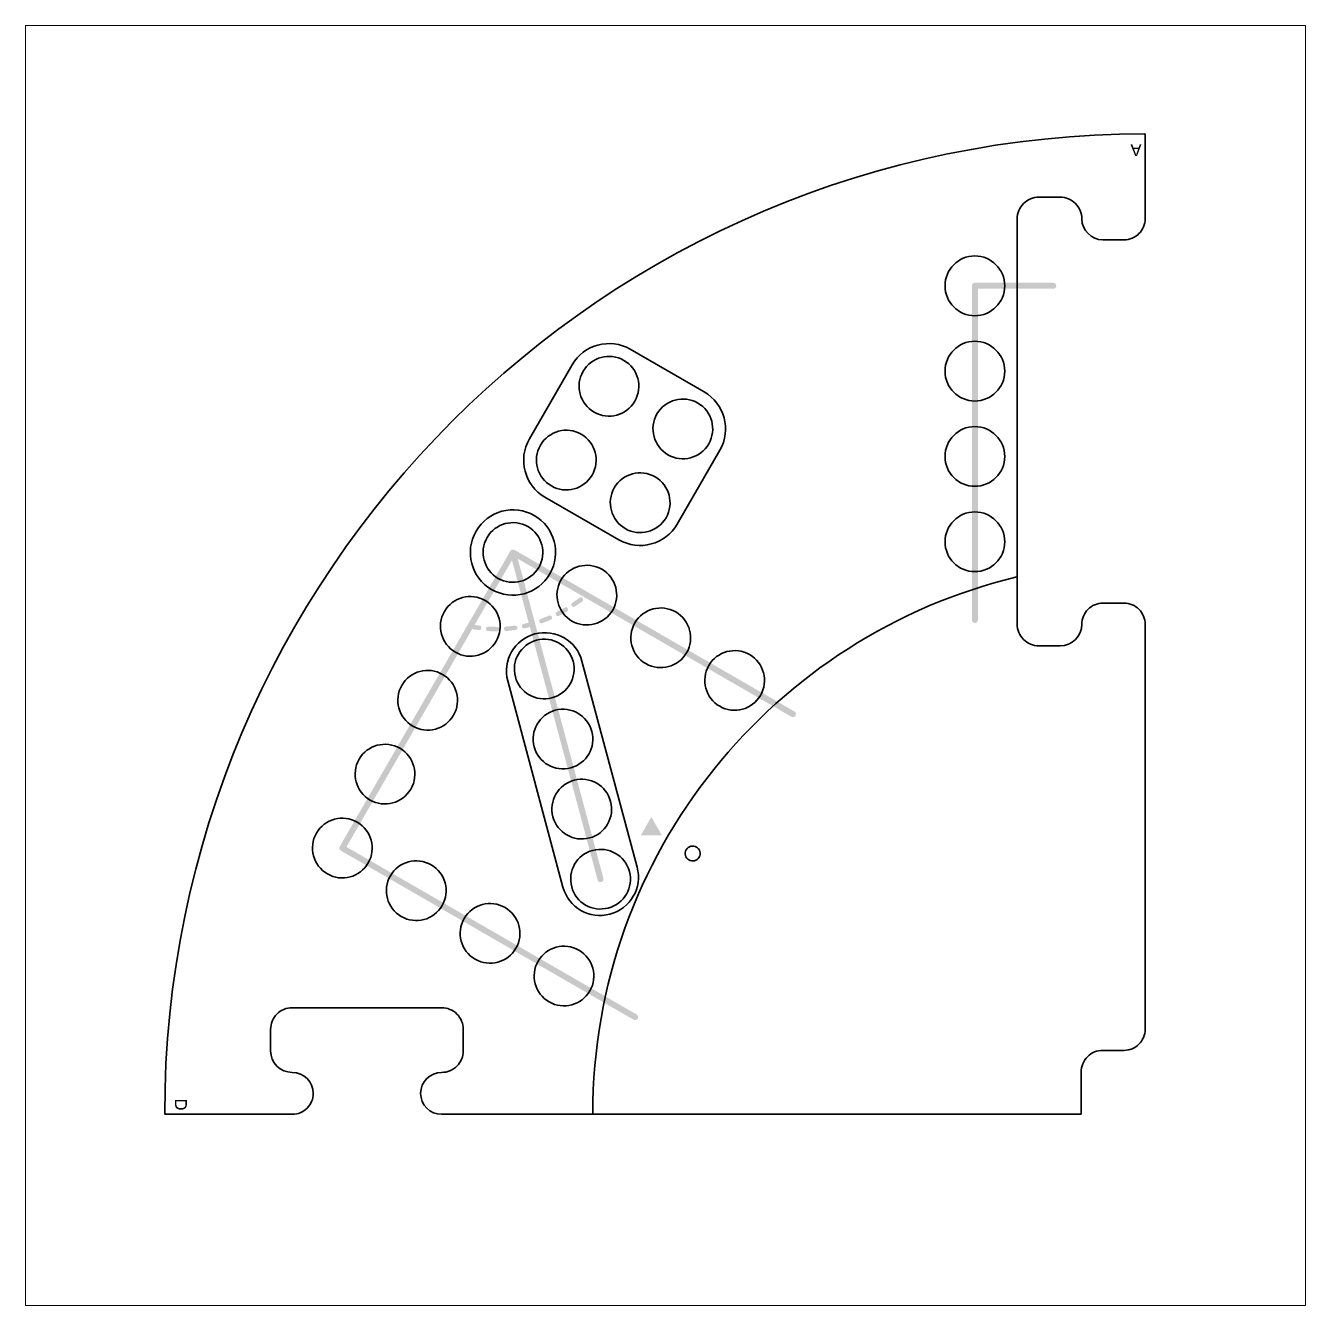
# Paper-space layout 'Layout1' of a CAD drawing. Header units: millimetres. Extents: x 0 to 300, y 0 to 300.
# The model-space entities are those that its viewports show. They can reach past a viewport. Long polylines and large blocks are cut down to what shows.
import ezdxf

# ---------------------------------------------------------------- set-up
doc = ezdxf.new("R2010")
doc.units = ezdxf.units.MM
for name, color, linetype in [('Cut', 7, 'Continuous'), ('Cut 1', 7, 'Continuous'), ('Cut 2', 7, 'Continuous'), ('Engraving', 7, 'Continuous')]:
    doc.layers.add(name, color=color, linetype=linetype)

msp = doc.modelspace()

# ---------------------------------------------------------------- hatches: boundary and pattern name
at = {"layer": 'Engraving', "true_color": 0x000000, "transparency": 33554687}
h = msp.add_hatch(color=18, dxfattribs=at)
h.paths.add_polyline_path([(261.58, 272.19), (260.52, 269.41), (260.12, 269.41), (258.98, 272.19), (259.4, 272.19), (259.73, 271.35), (260.89, 271.35), (261.19, 272.19)], flags=0)
edge = h.paths.add_edge_path(flags=0)
edge.add_spline(control_points=[(260.78, 271.05), (260.78, 271.05), (259.84, 271.05), (259.84, 271.05), (259.84, 271.05), (260.13, 270.28), (260.13, 270.28), (260.22, 270.04), (260.28, 269.85), (260.33, 269.7), (260.36, 269.88), (260.41, 270.06), (260.48, 270.23), (260.48, 270.23), (260.78, 271.05), (260.78, 271.05)], knot_values=[0, 0, 0, 0, 1, 1, 1, 2, 2, 2, 3, 3, 3, 4, 4, 4, 5, 5, 5, 5], degree=3, periodic=1)
h = msp.add_hatch(color=18, dxfattribs=at)
edge = h.paths.add_edge_path(flags=0)
edge.add_spline(control_points=[(223.22, 160.66), (223.22, 160.27), (222.9, 159.96), (222.52, 159.96), (222.13, 159.96), (221.81, 160.27), (221.81, 160.66), (221.81, 160.66), (221.81, 239), (221.81, 239), (221.81, 239.39), (222.13, 239.71), (222.52, 239.71), (222.52, 239.71), (240.89, 239.71), (240.89, 239.71), (241.28, 239.71), (241.6, 239.39), (241.6, 239), (241.6, 238.61), (241.28, 238.3), (240.89, 238.3), (240.89, 238.3), (223.22, 238.3), (223.22, 238.3), (223.22, 238.3), (223.22, 160.66), (223.22, 160.66)], knot_values=[0, 0, 0, 0, 1, 1, 1, 2, 2, 2, 3, 3, 3, 4, 4, 4, 5, 5, 5, 6, 6, 6, 7, 7, 7, 8, 8, 8, 9, 9, 9, 9], degree=3, periodic=1)
h = msp.add_hatch(color=18, dxfattribs=at)
edge = h.paths.add_edge_path(flags=0)
edge.add_spline(control_points=[(143.24, 68.19), (143.58, 68), (143.69, 67.57), (143.5, 67.23), (143.3, 66.89), (142.87, 66.78), (142.53, 66.97), (142.53, 66.97), (73.89, 106.6), (73.89, 106.6), (73.56, 106.79), (73.44, 107.23), (73.64, 107.56), (73.64, 107.56), (113.64, 176.85), (113.64, 176.85), (113.83, 177.18), (114.26, 177.3), (114.6, 177.1), (114.6, 177.1), (180.24, 139.21), (180.24, 139.21), (180.58, 139.01), (180.69, 138.58), (180.5, 138.24), (180.3, 137.9), (179.87, 137.79), (179.53, 137.98), (179.53, 137.98), (114.5, 175.53), (114.5, 175.53), (114.5, 175.53), (75.21, 107.47), (75.21, 107.47), (75.21, 107.47), (143.24, 68.19), (143.24, 68.19)], knot_values=[0, 0, 0, 0, 1, 1, 1, 2, 2, 2, 3, 3, 3, 4, 4, 4, 5, 5, 5, 6, 6, 6, 7, 7, 7, 8, 8, 8, 9, 9, 9, 10, 10, 10, 11, 11, 11, 12, 12, 12, 12], degree=3, periodic=1)
h = msp.add_hatch(color=18, dxfattribs=at)
edge = h.paths.add_edge_path(flags=0)
edge.add_spline(control_points=[(135.45, 100.09), (135.55, 99.72), (135.33, 99.33), (134.95, 99.23), (134.57, 99.13), (134.19, 99.35), (134.09, 99.73), (134.09, 99.73), (113.57, 176.31), (113.57, 176.31), (113.46, 176.69), (113.69, 177.07), (114.06, 177.17), (114.44, 177.27), (114.83, 177.05), (114.93, 176.68), (114.93, 176.68), (135.45, 100.09), (135.45, 100.09)], knot_values=[0, 0, 0, 0, 1, 1, 1, 2, 2, 2, 3, 3, 3, 4, 4, 4, 5, 5, 5, 6, 6, 6, 6], degree=3, periodic=1)
h = msp.add_hatch(color=18, dxfattribs=at)
edge = h.paths.add_edge_path(flags=0)
edge.add_spline(control_points=[(108.4, 158.08), (108.11, 158.09), (107.89, 158.35), (107.91, 158.64), (107.93, 158.93), (108.18, 159.15), (108.47, 159.13), (109.17, 159.08), (109.86, 159.06), (110.55, 159.06), (110.84, 159.06), (111.08, 158.83), (111.08, 158.54), (111.08, 158.24), (110.85, 158.01), (110.55, 158.01), (109.84, 158), (109.12, 158.03), (108.4, 158.08)], knot_values=[0, 0, 0, 0, 1, 1, 1, 2, 2, 2, 3, 3, 3, 4, 4, 4, 5, 5, 5, 6, 6, 6, 6], degree=3, periodic=1)
edge = h.paths.add_edge_path(flags=0)
edge.add_spline(control_points=[(112.71, 158.09), (112.42, 158.07), (112.16, 158.28), (112.14, 158.58), (112.12, 158.87), (112.34, 159.12), (112.63, 159.14), (113.32, 159.19), (114.01, 159.27), (114.69, 159.37), (114.98, 159.41), (115.25, 159.21), (115.3, 158.92), (115.34, 158.63), (115.14, 158.37), (114.85, 158.32), (114.14, 158.22), (113.42, 158.14), (112.71, 158.09)], knot_values=[0, 0, 0, 0, 1, 1, 1, 2, 2, 2, 3, 3, 3, 4, 4, 4, 5, 5, 5, 6, 6, 6, 6], degree=3, periodic=1)
edge = h.paths.add_edge_path(flags=0)
edge.add_spline(control_points=[(104.14, 158.65), (103.86, 158.71), (103.67, 158.99), (103.73, 159.28), (103.79, 159.56), (104.07, 159.75), (104.35, 159.69), (105.04, 159.55), (105.72, 159.44), (106.4, 159.34), (106.69, 159.3), (106.9, 159.04), (106.86, 158.75), (106.82, 158.46), (106.55, 158.25), (106.26, 158.29), (105.56, 158.39), (104.85, 158.51), (104.14, 158.65)], knot_values=[0, 0, 0, 0, 1, 1, 1, 2, 2, 2, 3, 3, 3, 4, 4, 4, 5, 5, 5, 6, 6, 6, 6], degree=3, periodic=1)
edge = h.paths.add_edge_path(flags=0)
edge.add_spline(control_points=[(116.97, 158.71), (116.68, 158.65), (116.4, 158.83), (116.34, 159.11), (116.27, 159.4), (116.45, 159.68), (116.74, 159.75), (117.41, 159.89), (118.09, 160.07), (118.75, 160.26), (119.03, 160.34), (119.33, 160.18), (119.41, 159.9), (119.49, 159.62), (119.33, 159.33), (119.05, 159.25), (118.36, 159.04), (117.66, 158.86), (116.97, 158.71)], knot_values=[0, 0, 0, 0, 1, 1, 1, 2, 2, 2, 3, 3, 3, 4, 4, 4, 5, 5, 5, 6, 6, 6, 6], degree=3, periodic=1)
edge = h.paths.add_edge_path(flags=0)
edge.add_spline(control_points=[(121.1, 159.92), (120.82, 159.82), (120.52, 159.96), (120.42, 160.23), (120.32, 160.51), (120.46, 160.81), (120.73, 160.91), (121.38, 161.15), (122.02, 161.41), (122.66, 161.69), (122.93, 161.81), (123.24, 161.69), (123.36, 161.42), (123.48, 161.15), (123.36, 160.84), (123.09, 160.72), (122.43, 160.43), (121.76, 160.17), (121.1, 159.92)], knot_values=[0, 0, 0, 0, 1, 1, 1, 2, 2, 2, 3, 3, 3, 4, 4, 4, 5, 5, 5, 6, 6, 6, 6], degree=3, periodic=1)
edge = h.paths.add_edge_path(flags=0)
edge.add_spline(control_points=[(125.03, 161.65), (124.77, 161.51), (124.45, 161.62), (124.32, 161.88), (124.18, 162.14), (124.29, 162.46), (124.55, 162.59), (125.16, 162.9), (125.77, 163.24), (126.38, 163.59), (126.63, 163.74), (126.95, 163.65), (127.1, 163.4), (127.25, 163.15), (127.16, 162.83), (126.91, 162.68), (126.28, 162.31), (125.66, 161.97), (125.03, 161.65)], knot_values=[0, 0, 0, 0, 1, 1, 1, 2, 2, 2, 3, 3, 3, 4, 4, 4, 5, 5, 5, 6, 6, 6, 6], degree=3, periodic=1)
edge = h.paths.add_edge_path(flags=0)
edge.add_spline(control_points=[(128.73, 163.81), (128.49, 163.65), (128.16, 163.72), (128, 163.96), (127.84, 164.2), (127.91, 164.53), (128.15, 164.69), (128.73, 165.07), (129.3, 165.47), (129.87, 165.88), (130.11, 166.05), (130.44, 166), (130.61, 165.76), (130.78, 165.53), (130.73, 165.19), (130.49, 165.02), (129.91, 164.6), (129.32, 164.19), (128.73, 163.81)], knot_values=[0, 0, 0, 0, 1, 1, 1, 2, 2, 2, 3, 3, 3, 4, 4, 4, 5, 5, 5, 6, 6, 6, 6], degree=3, periodic=1)
msp.add_hatch(color=18, dxfattribs=at).paths.add_polyline_path([(149.16, 110.18), (144.19, 110.16), (146.69, 114.49)], flags=0)
h = msp.add_hatch(color=18, dxfattribs=at)
edge = h.paths.add_edge_path(flags=0)
edge.add_spline(control_points=[(35.03, 48.16), (35.03, 48.16), (37.81, 48.16), (37.81, 48.16), (37.81, 48.16), (37.81, 47.21), (37.81, 47.21), (37.81, 46.99), (37.79, 46.83), (37.77, 46.71), (37.73, 46.55), (37.67, 46.42), (37.57, 46.31), (37.45, 46.16), (37.29, 46.05), (37.09, 45.98), (36.9, 45.9), (36.68, 45.87), (36.43, 45.87), (36.22, 45.87), (36.04, 45.89), (35.87, 45.94), (35.71, 45.99), (35.58, 46.05), (35.47, 46.13), (35.36, 46.21), (35.28, 46.29), (35.22, 46.38), (35.16, 46.48), (35.11, 46.59), (35.08, 46.72), (35.05, 46.85), (35.03, 46.99), (35.03, 47.16), (35.03, 47.16), (35.03, 48.16), (35.03, 48.16)], knot_values=[0, 0, 0, 0, 1, 1, 1, 2, 2, 2, 3, 3, 3, 4, 4, 4, 5, 5, 5, 6, 6, 6, 7, 7, 7, 8, 8, 8, 9, 9, 9, 10, 10, 10, 11, 11, 11, 12, 12, 12, 12], degree=3, periodic=1)
edge = h.paths.add_edge_path(flags=0)
edge.add_spline(control_points=[(35.36, 47.8), (35.36, 47.8), (35.36, 47.2), (35.36, 47.2), (35.36, 47.02), (35.37, 46.88), (35.41, 46.77), (35.44, 46.67), (35.49, 46.59), (35.55, 46.52), (35.64, 46.44), (35.76, 46.37), (35.9, 46.32), (36.05, 46.27), (36.23, 46.25), (36.44, 46.25), (36.73, 46.25), (36.95, 46.29), (37.11, 46.39), (37.27, 46.49), (37.37, 46.6), (37.42, 46.74), (37.46, 46.84), (37.48, 47), (37.48, 47.21), (37.48, 47.21), (37.48, 47.8), (37.48, 47.8), (37.48, 47.8), (35.36, 47.8), (35.36, 47.8)], knot_values=[0, 0, 0, 0, 1, 1, 1, 2, 2, 2, 3, 3, 3, 4, 4, 4, 5, 5, 5, 6, 6, 6, 7, 7, 7, 8, 8, 8, 9, 9, 9, 10, 10, 10, 10], degree=3, periodic=1)

# ---------------------------------------------------------------- linework, layer by layer
at = {"layer": 'Cut', "color": 18, "linetype": 'Continuous', "lineweight": 35, "true_color": 0x000000}
for points, knots in [([(262.43, 274.53), (262.43, 274.53), (262.43, 254.7), (262.43, 254.7), (262.43, 253.4), (261.91, 252.15), (260.99, 251.23), (260.07, 250.31), (258.82, 249.79), (257.52, 249.79), (257.52, 249.79), (252.52, 249.79), (252.52, 249.79), (249.8, 249.79), (247.6, 251.99), (247.6, 254.7), (247.6, 256.05), (247.07, 257.35), (246.11, 258.3), (245.16, 259.25), (243.86, 259.79), (242.52, 259.79), (242.52, 259.79), (237.52, 259.79), (237.52, 259.79), (236.17, 259.79), (234.87, 259.25), (233.92, 258.3), (232.96, 257.35), (232.43, 256.05), (232.43, 254.7), (232.43, 254.7), (232.43, 159.7), (232.43, 159.7), (232.43, 158.35), (232.96, 157.06), (233.92, 156.1), (234.87, 155.15), (236.17, 154.61), (237.52, 154.61), (237.52, 154.61), (242.52, 154.61), (242.52, 154.61), (245.33, 154.61), (247.6, 156.89), (247.6, 159.7), (247.6, 161), (248.12, 162.25), (249.04, 163.17), (249.96, 164.1), (251.21, 164.61), (252.52, 164.61), (252.52, 164.61), (257.52, 164.61), (257.52, 164.61), (258.82, 164.61), (260.07, 164.1), (260.99, 163.17), (261.91, 162.25), (262.43, 161), (262.43, 159.7), (262.43, 159.7), (262.43, 64.7), (262.43, 64.7), (262.43, 63.4), (261.91, 62.15), (260.99, 61.23), (260.07, 60.31), (258.82, 59.79), (257.52, 59.79), (257.52, 59.79), (252.52, 59.79), (252.52, 59.79), (251.17, 59.79), (249.87, 59.25), (248.92, 58.3), (247.96, 57.35), (247.43, 56.05), (247.43, 54.7), (247.43, 54.7), (247.43, 44.88), (247.43, 44.88), (247.43, 44.83), (247.39, 44.79), (247.34, 44.79), (247.34, 44.79), (97.52, 44.79), (97.52, 44.79), (94.8, 44.79), (92.6, 46.99), (92.6, 49.7), (92.6, 52.41), (94.8, 54.61), (97.52, 54.61), (98.86, 54.61), (100.16, 55.15), (101.11, 56.1), (102.07, 57.06), (102.6, 58.35), (102.6, 59.7), (102.6, 59.7), (102.6, 64.7), (102.6, 64.7), (102.6, 66.05), (102.07, 67.35), (101.11, 68.3), (100.16, 69.25), (98.86, 69.79), (97.52, 69.79), (97.52, 69.79), (62.52, 69.79), (62.52, 69.79), (61.17, 69.79), (59.87, 69.25), (58.92, 68.3), (57.96, 67.35), (57.43, 66.05), (57.43, 64.7), (57.43, 64.7), (57.43, 59.7), (57.43, 59.7), (57.43, 56.89), (59.71, 54.61), (62.52, 54.61), (65.23, 54.61), (67.43, 52.41), (67.43, 49.7), (67.43, 48.4), (66.91, 47.15), (65.99, 46.23), (65.07, 45.31), (63.82, 44.79), (62.52, 44.79), (62.52, 44.79), (32.69, 44.79), (32.69, 44.79), (32.67, 44.79), (32.65, 44.8), (32.63, 44.82), (32.61, 44.83), (32.6, 44.85), (32.6, 44.88), (32.7, 171.63), (135.59, 274.52), (262.34, 274.61), (262.36, 274.61), (262.38, 274.6), (262.4, 274.59), (262.42, 274.57), (262.43, 274.55), (262.43, 274.53)], [0, 0, 0, 0, 1, 1, 1, 2, 2, 2, 3, 3, 3, 4, 4, 4, 5, 5, 5, 6, 6, 6, 7, 7, 7, 8, 8, 8, 9, 9, 9, 10, 10, 10, 11, 11, 11, 12, 12, 12, 13, 13, 13, 14, 14, 14, 15, 15, 15, 16, 16, 16, 17, 17, 17, 18, 18, 18, 19, 19, 19, 20, 20, 20, 21, 21, 21, 22, 22, 22, 23, 23, 23, 24, 24, 24, 25, 25, 25, 26, 26, 26, 27, 27, 27, 28, 28, 28, 29, 29, 29, 30, 30, 30, 31, 31, 31, 32, 32, 32, 33, 33, 33, 34, 34, 34, 35, 35, 35, 36, 36, 36, 37, 37, 37, 38, 38, 38, 39, 39, 39, 40, 40, 40, 41, 41, 41, 42, 42, 42, 43, 43, 43, 44, 44, 44, 45, 45, 45, 46, 46, 46, 47, 47, 47, 48, 48, 48, 49, 49, 49, 50, 50, 50, 50]), ([(154.85, 106.8), (155.33, 107.64), (156.4, 107.93), (157.24, 107.45), (158.08, 106.96), (158.36, 105.89), (157.88, 105.05), (157.4, 104.22), (156.33, 103.93), (155.49, 104.41), (154.65, 104.9), (154.37, 105.97), (154.85, 106.8)], [0, 0, 0, 0, 1, 1, 1, 2, 2, 2, 3, 3, 3, 4, 4, 4, 4])]:
    msp.add_open_spline(points, degree=3, knots=knots, dxfattribs=at)
at = {"layer": 'Cut 1', "color": 18, "linetype": 'Continuous', "lineweight": 35, "true_color": 0x000000}
for points in [[(222.52, 246), (226.38, 246), (229.52, 242.86), (229.52, 239), (229.52, 235.14), (226.38, 232), (222.52, 232), (218.65, 232), (215.52, 235.14), (215.52, 239), (215.52, 242.86), (218.65, 246), (222.52, 246)], [(222.52, 226), (226.38, 226), (229.52, 222.86), (229.52, 219), (229.52, 215.14), (226.38, 212), (222.52, 212), (218.65, 212), (215.52, 215.14), (215.52, 219), (215.52, 222.86), (218.65, 226), (222.52, 226)], [(130.68, 218.96), (132.62, 222.31), (136.9, 223.46), (140.25, 221.53), (143.59, 219.59), (144.74, 215.31), (142.81, 211.96), (140.88, 208.62), (136.59, 207.47), (133.25, 209.4), (129.9, 211.33), (128.75, 215.62), (130.68, 218.96)], [(148, 208.96), (149.94, 212.31), (154.22, 213.46), (157.57, 211.53), (160.91, 209.59), (162.06, 205.31), (160.13, 201.96), (158.2, 198.62), (153.91, 197.47), (150.57, 199.4), (147.22, 201.33), (146.07, 205.62), (148, 208.96)], [(120.68, 201.64), (122.62, 204.99), (126.9, 206.14), (130.25, 204.21), (133.59, 202.27), (134.74, 197.99), (132.81, 194.64), (130.88, 191.3), (126.59, 190.15), (123.25, 192.08), (119.9, 194.01), (118.75, 198.3), (120.68, 201.64)], [(222.52, 206), (226.38, 206), (229.52, 202.86), (229.52, 199), (229.52, 195.14), (226.38, 192), (222.52, 192), (218.65, 192), (215.52, 195.14), (215.52, 199), (215.52, 202.86), (218.65, 206), (222.52, 206)], [(138, 191.64), (139.94, 194.99), (144.22, 196.14), (147.57, 194.21), (150.91, 192.27), (152.06, 187.99), (150.13, 184.64), (148.2, 181.3), (143.91, 180.15), (140.57, 182.08), (137.22, 184.01), (136.07, 188.3), (138, 191.64)], [(222.52, 186), (226.38, 186), (229.52, 182.86), (229.52, 179), (229.52, 175.14), (226.38, 172), (222.52, 172), (218.65, 172), (215.52, 175.14), (215.52, 179), (215.52, 182.86), (218.65, 186), (222.52, 186)], [(108.18, 179.99), (110.12, 183.34), (114.4, 184.49), (117.75, 182.55), (121.09, 180.62), (122.24, 176.34), (120.31, 172.99), (118.38, 169.65), (114.09, 168.5), (110.75, 170.43), (107.4, 172.36), (106.25, 176.65), (108.18, 179.99)], [(125.5, 169.99), (127.44, 173.34), (131.72, 174.49), (135.07, 172.55), (138.41, 170.62), (139.56, 166.34), (137.63, 162.99), (135.7, 159.65), (131.41, 158.5), (128.07, 160.43), (124.72, 162.36), (123.57, 166.65), (125.5, 169.99)], [(98.18, 162.67), (100.12, 166.02), (104.4, 167.17), (107.75, 165.23), (111.09, 163.3), (112.24, 159.02), (110.31, 155.67), (108.38, 152.33), (104.09, 151.18), (100.75, 153.11), (97.4, 155.04), (96.25, 159.33), (98.18, 162.67)], [(142.83, 159.99), (144.76, 163.34), (149.04, 164.49), (152.39, 162.55), (155.73, 160.62), (156.88, 156.34), (154.95, 152.99), (153.02, 149.65), (148.73, 148.5), (145.39, 150.43), (142.04, 152.36), (140.89, 156.65), (142.83, 159.99)], [(114.81, 147.36), (113.81, 151.09), (116.02, 154.93), (119.76, 155.93), (123.49, 156.93), (127.33, 154.72), (128.33, 150.98), (129.33, 147.25), (127.11, 143.41), (123.38, 142.41), (119.65, 141.41), (115.81, 143.63), (114.81, 147.36)], [(160.15, 149.99), (162.08, 153.34), (166.36, 154.49), (169.71, 152.55), (173.05, 150.62), (174.2, 146.34), (172.27, 142.99), (170.34, 139.65), (166.05, 138.5), (162.71, 140.43), (159.36, 142.36), (158.21, 146.65), (160.15, 149.99)], [(88.18, 145.35), (90.12, 148.7), (94.4, 149.85), (97.75, 147.91), (101.09, 145.98), (102.24, 141.7), (100.31, 138.35), (98.38, 135.01), (94.09, 133.86), (90.75, 135.79), (87.4, 137.72), (86.25, 142.01), (88.18, 145.35)], [(119.21, 130.94), (118.21, 134.67), (120.42, 138.51), (124.16, 139.51), (127.89, 140.51), (131.73, 138.29), (132.73, 134.56), (133.73, 130.83), (131.51, 126.99), (127.78, 125.99), (124.05, 124.99), (120.21, 127.21), (119.21, 130.94)], [(78.18, 128.03), (80.12, 131.38), (84.4, 132.52), (87.75, 130.59), (91.09, 128.66), (92.24, 124.38), (90.31, 121.03), (88.38, 117.69), (84.09, 116.54), (80.75, 118.47), (77.4, 120.4), (76.25, 124.69), (78.18, 128.03)], [(123.61, 114.52), (122.61, 118.25), (124.82, 122.09), (128.56, 123.09), (132.29, 124.09), (136.13, 121.87), (137.13, 118.14), (138.13, 114.41), (135.91, 110.57), (132.18, 109.57), (128.45, 108.57), (124.61, 110.79), (123.61, 114.52)], [(68.18, 110.71), (70.12, 114.06), (74.4, 115.2), (77.75, 113.27), (81.09, 111.34), (82.24, 107.06), (80.31, 103.71), (78.38, 100.36), (74.09, 99.22), (70.75, 101.15), (67.4, 103.08), (66.25, 107.36), (68.18, 110.71)], [(85.5, 100.71), (87.44, 104.06), (91.72, 105.2), (95.07, 103.27), (98.41, 101.34), (99.56, 97.06), (97.63, 93.71), (95.7, 90.36), (91.41, 89.22), (88.07, 91.15), (84.72, 93.08), (83.57, 97.36), (85.5, 100.71)], [(128.01, 98.1), (127.01, 101.83), (129.22, 105.67), (132.96, 106.67), (136.69, 107.67), (140.53, 105.45), (141.53, 101.72), (142.53, 97.99), (140.31, 94.15), (136.58, 93.15), (132.85, 92.15), (129.01, 94.37), (128.01, 98.1)], [(102.83, 90.71), (104.76, 94.06), (109.04, 95.2), (112.39, 93.27), (115.73, 91.34), (116.88, 87.06), (114.95, 83.71), (113.02, 80.36), (108.73, 79.22), (105.39, 81.15), (102.04, 83.08), (100.89, 87.36), (102.83, 90.71)], [(120.15, 80.71), (122.08, 84.06), (126.36, 85.2), (129.71, 83.27), (133.05, 81.34), (134.2, 77.06), (132.27, 73.71), (130.34, 70.36), (126.05, 69.22), (122.71, 71.15), (119.36, 73.08), (118.21, 77.36), (120.15, 80.71)]]:
    msp.add_open_spline(points, degree=3, knots=[0, 0, 0, 0, 1, 1, 1, 2, 2, 2, 3, 3, 3, 4, 4, 4, 4], dxfattribs=at)
at = {"layer": 'Cut 2', "color": 18, "linetype": 'Continuous', "lineweight": 35, "true_color": 0x000000}
msp.add_open_spline([(132.84, 44.79), (132.84, 44.79), (97.52, 44.79), (97.52, 44.79), (94.8, 44.79), (92.6, 46.99), (92.6, 49.7), (92.6, 52.41), (94.8, 54.61), (97.52, 54.61), (98.86, 54.61), (100.16, 55.15), (101.11, 56.1), (102.07, 57.06), (102.6, 58.35), (102.6, 59.7), (102.6, 59.7), (102.6, 64.7), (102.6, 64.7), (102.6, 66.05), (102.07, 67.35), (101.11, 68.3), (100.16, 69.25), (98.86, 69.79), (97.52, 69.79), (97.52, 69.79), (62.52, 69.79), (62.52, 69.79), (61.17, 69.79), (59.87, 69.25), (58.92, 68.3), (57.96, 67.35), (57.43, 66.05), (57.43, 64.7), (57.43, 64.7), (57.43, 59.7), (57.43, 59.7), (57.43, 56.89), (59.71, 54.61), (62.52, 54.61), (65.23, 54.61), (67.43, 52.41), (67.43, 49.7), (67.43, 48.4), (66.91, 47.15), (65.99, 46.23), (65.07, 45.31), (63.82, 44.79), (62.52, 44.79), (62.52, 44.79), (32.69, 44.79), (32.69, 44.79), (32.67, 44.79), (32.65, 44.8), (32.63, 44.82), (32.61, 44.83), (32.6, 44.85), (32.6, 44.88), (32.7, 171.63), (135.59, 274.52), (262.34, 274.61), (262.36, 274.61), (262.38, 274.6), (262.4, 274.59), (262.42, 274.57), (262.43, 274.55), (262.43, 274.53), (262.43, 274.53), (262.43, 254.7), (262.43, 254.7), (262.43, 253.4), (261.91, 252.15), (260.99, 251.23), (260.07, 250.31), (258.82, 249.79), (257.52, 249.79), (257.52, 249.79), (252.52, 249.79), (252.52, 249.79), (249.8, 249.79), (247.6, 251.99), (247.6, 254.7), (247.6, 256.05), (247.07, 257.35), (246.11, 258.3), (245.16, 259.25), (243.86, 259.79), (242.52, 259.79), (242.52, 259.79), (237.52, 259.79), (237.52, 259.79), (236.17, 259.79), (234.87, 259.25), (233.92, 258.3), (232.96, 257.35), (232.43, 256.05), (232.43, 254.7), (232.43, 254.7), (232.43, 170.84), (232.43, 170.84), (232.43, 170.8), (232.4, 170.77), (232.36, 170.76), (175.41, 157.16), (133.01, 105.94), (132.93, 44.88), (132.93, 44.83), (132.89, 44.79), (132.84, 44.79)], degree=3, knots=[0, 0, 0, 0, 1, 1, 1, 2, 2, 2, 3, 3, 3, 4, 4, 4, 5, 5, 5, 6, 6, 6, 7, 7, 7, 8, 8, 8, 9, 9, 9, 10, 10, 10, 11, 11, 11, 12, 12, 12, 13, 13, 13, 14, 14, 14, 15, 15, 15, 16, 16, 16, 17, 17, 17, 18, 18, 18, 19, 19, 19, 20, 20, 20, 21, 21, 21, 22, 22, 22, 23, 23, 23, 24, 24, 24, 25, 25, 25, 26, 26, 26, 27, 27, 27, 28, 28, 28, 29, 29, 29, 30, 30, 30, 31, 31, 31, 32, 32, 32, 33, 33, 33, 34, 34, 34, 35, 35, 35, 36, 36, 36, 36], dxfattribs=at)
at = {"layer": 'Engraving', "color": 18, "linetype": 'Continuous', "lineweight": 35, "true_color": 0x000000}
for points, knots in [([(141.75, 224.12), (136.97, 226.88), (130.85, 225.24), (128.09, 220.46), (128.09, 220.46), (118.09, 203.14), (118.09, 203.14), (115.33, 198.36), (116.97, 192.24), (121.75, 189.48), (121.75, 189.48), (139.07, 179.48), (139.07, 179.48), (143.85, 176.72), (149.97, 178.36), (152.73, 183.14), (152.73, 183.14), (162.73, 200.46), (162.73, 200.46), (165.49, 205.24), (163.85, 211.36), (159.07, 214.12), (159.07, 214.12), (141.75, 224.12), (141.75, 224.12)], [0, 0, 0, 0, 1, 1, 1, 2, 2, 2, 3, 3, 3, 4, 4, 4, 5, 5, 5, 6, 6, 6, 7, 7, 7, 8, 8, 8, 8]), ([(105.59, 181.49), (108.35, 186.27), (114.47, 187.91), (119.25, 185.15), (124.03, 182.39), (125.67, 176.27), (122.91, 171.49), (120.15, 166.71), (114.03, 165.07), (109.25, 167.83), (104.47, 170.59), (102.83, 176.71), (105.59, 181.49)], [0, 0, 0, 0, 1, 1, 1, 2, 2, 2, 3, 3, 3, 4, 4, 4, 4]), ([(119.39, 157.39), (114.59, 156.1), (111.74, 151.16), (113.03, 146.37), (113.03, 146.37), (125.97, 98.07), (125.97, 98.07), (127.26, 93.27), (132.19, 90.42), (136.99, 91.71), (141.79, 92.99), (144.64, 97.93), (143.36, 102.73), (143.36, 102.73), (130.42, 151.03), (130.42, 151.03), (129.13, 155.82), (124.19, 158.67), (119.39, 157.39)], [0, 0, 0, 0, 1, 1, 1, 2, 2, 2, 3, 3, 3, 4, 4, 4, 5, 5, 5, 6, 6, 6, 6])]:
    msp.add_open_spline(points, degree=3, knots=knots, dxfattribs=at)

psp = doc.layouts.get("Layout1")

# ---------------------------------------------------------------- viewports
at = {"layer": '0'}
psp.add_viewport(center=(150, 150), size=(300, 300), view_center_point=(150, 150), view_height=300, dxfattribs=at)

doc.saveas('drawing.dxf')
